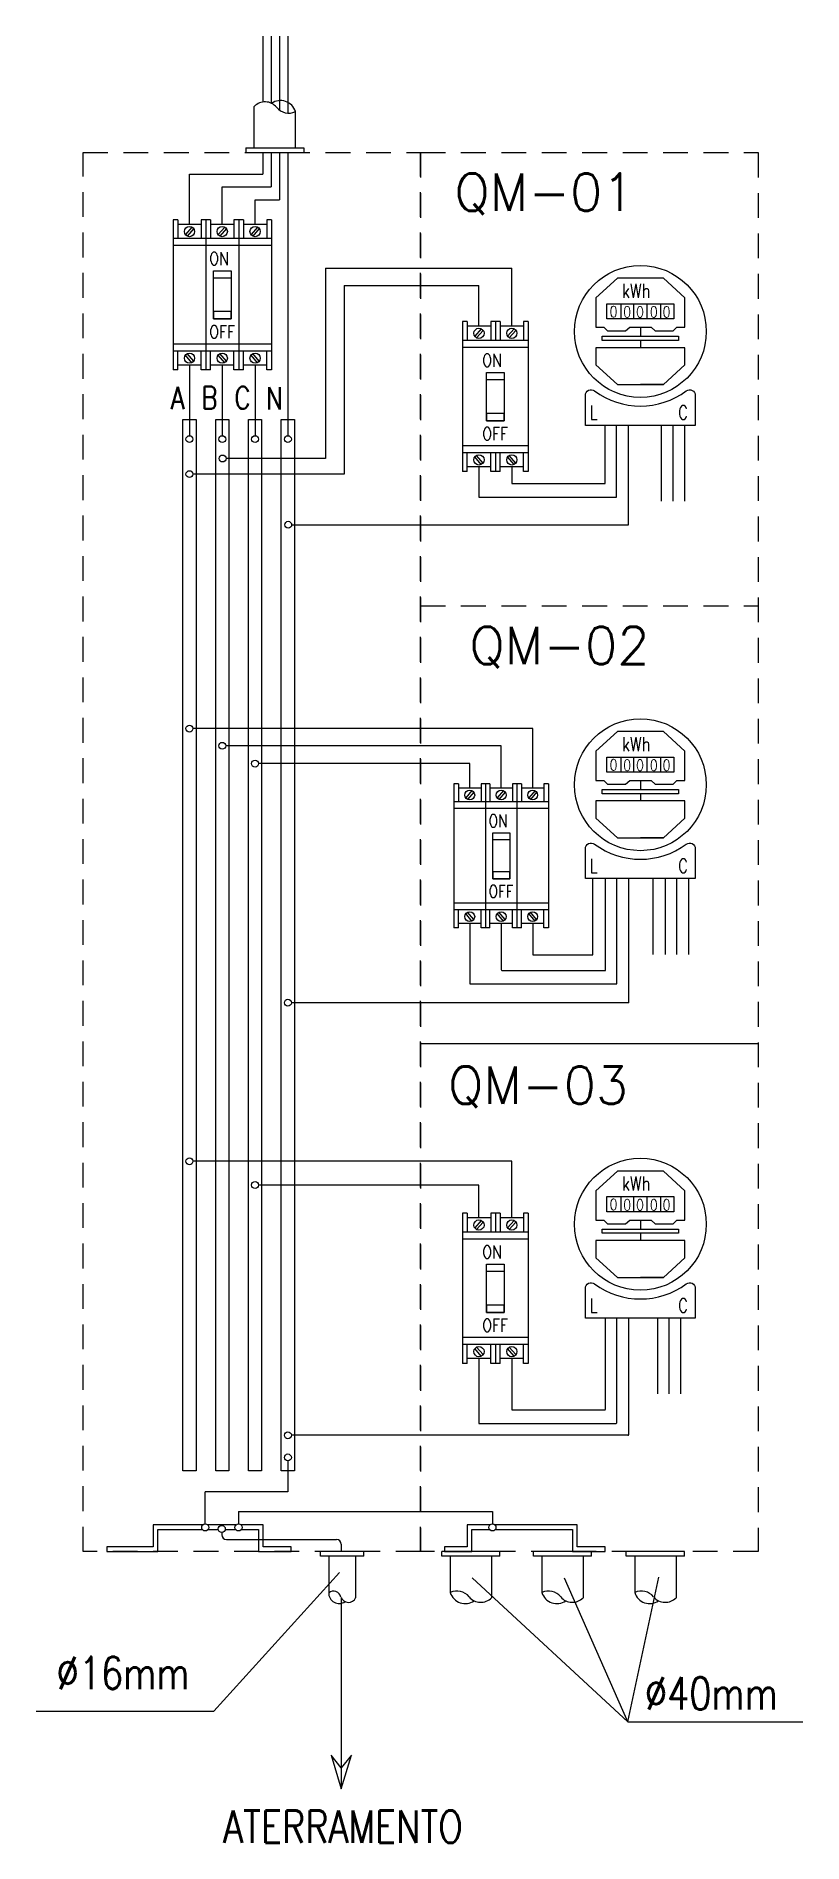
# Model space of a CAD drawing. Header units: millimetres. Extents: x 122.7 to 127.6, y 223.6 to 235.2.
import ezdxf

# ---------------------------------------------------------------- set-up
doc = ezdxf.new("R2010")
doc.units = ezdxf.units.MM
doc.header["$LTSCALE"] = 0.05
doc.linetypes.add('HIDDEN2', pattern=[4.7625, 3.175, -1.5875])
for name, color, linetype in [('015', 6, 'Continuous'), ('018', 4, 'Continuous'), ('021', 1, 'Continuous'), ('03', 3, 'Continuous'), ('05', 5, 'Continuous')]:
    doc.layers.add(name, color=color, linetype=linetype)
doc.styles.get("Standard").update_dxf_attribs({"font": 'romans.shx'})

# ---------------------------------------------------------------- blocks, each defined once
blk = doc.blocks.new('set')
at = {"layer": '018'}
blk.add_lwpolyline([(-0.1801, 0.0535), (-0.1112, 0), (-0.1801, -0.0535), (0, 0)], close=True, dxfattribs=at)

msp = doc.modelspace()

# ---------------------------------------------------------------- linework, layer by layer
at = {"layer": '015'}
for p, q in [((124.12, 234.436), (124.12, 234.701)), ((124.384, 234.436), (124.384, 234.669)), ((124.066, 234.436), (124.438, 234.436)), ((124.066, 234.436), (124.066, 234.406)), ((124.438, 234.436), (124.438, 234.406)), ((124.066, 234.406), (124.438, 234.406)), ((123.6, 233.976), (123.6, 233.016)), ((123.63, 233.976), (123.6, 233.976)), ((123.63, 233.976), (123.63, 233.856)), ((123.78, 233.976), (123.78, 233.856)), ((123.81, 233.976), (123.78, 233.976)), ((123.81, 233.976), (123.81, 233.016)), ((123.84, 233.976), (123.81, 233.976)), ((123.81, 233.976), (123.81, 233.016)), ((123.84, 233.976), (123.84, 233.856)), ((123.99, 233.976), (123.99, 233.856)), ((124.02, 233.976), (123.99, 233.976)), ((124.02, 233.976), (124.02, 233.016)), ((124.05, 233.976), (124.02, 233.976)), ((124.02, 233.976), (124.02, 233.016)), ((124.05, 233.976), (124.05, 233.856)), ((124.2, 233.976), (124.2, 233.856)), ((124.23, 233.976), (124.2, 233.976)), ((124.23, 233.976), (124.23, 233.016)), ((123.81, 233.856), (123.6, 233.856)), ((123.78, 233.946), (123.63, 233.946)), ((123.721, 233.93), (123.679, 233.882)), ((123.732, 233.92), (123.69, 233.872)), ((124.02, 233.856), (123.81, 233.856)), ((123.99, 233.946), (123.84, 233.946)), ((123.931, 233.93), (123.889, 233.882)), ((123.942, 233.92), (123.9, 233.872)), ((124.23, 233.856), (124.02, 233.856)), ((124.2, 233.946), (124.05, 233.946)), ((124.141, 233.93), (124.099, 233.882)), ((124.152, 233.92), (124.11, 233.872)), ((123.81, 233.811), (123.6, 233.811)), ((124.02, 233.811), (123.81, 233.811)), ((124.23, 233.811), (124.02, 233.811)), ((125.453, 233.325), (125.453, 232.365)), ((125.483, 233.325), (125.453, 233.325)), ((125.483, 233.325), (125.483, 233.205)), ((125.633, 233.295), (125.483, 233.295)), ((125.573, 233.279), (125.531, 233.231)), ((125.584, 233.269), (125.542, 233.221)), ((125.633, 233.325), (125.633, 233.205)), ((125.663, 233.325), (125.633, 233.325)), ((125.663, 233.325), (125.663, 233.205)), ((125.693, 233.325), (125.663, 233.325)), ((125.663, 233.325), (125.663, 233.205)), ((125.693, 233.325), (125.693, 233.205)), ((125.843, 233.295), (125.693, 233.295)), ((125.783, 233.279), (125.741, 233.231)), ((125.794, 233.269), (125.752, 233.221)), ((125.843, 233.325), (125.843, 233.205)), ((125.873, 233.325), (125.843, 233.325)), ((125.873, 233.325), (125.873, 232.365)), ((125.873, 233.291), (125.873, 232.365)), ((123.81, 233.181), (123.6, 233.181)), ((124.02, 233.181), (123.81, 233.181)), ((124.23, 233.181), (124.02, 233.181)), ((125.663, 233.205), (125.453, 233.205)), ((125.663, 233.16), (125.453, 233.16)), ((125.873, 233.205), (125.663, 233.205)), ((125.873, 233.16), (125.663, 233.16)), ((123.81, 233.136), (123.6, 233.136)), ((123.63, 233.016), (123.63, 233.136)), ((123.78, 233.046), (123.63, 233.046)), ((123.721, 233.062), (123.679, 233.11)), ((123.732, 233.072), (123.69, 233.12)), ((123.78, 233.016), (123.78, 233.136)), ((124.02, 233.136), (123.81, 233.136)), ((123.84, 233.016), (123.84, 233.136)), ((123.99, 233.046), (123.84, 233.046)), ((123.931, 233.062), (123.889, 233.11)), ((123.942, 233.072), (123.9, 233.12)), ((123.99, 233.016), (123.99, 233.136)), ((124.23, 233.136), (124.02, 233.136)), ((124.05, 233.016), (124.05, 233.136)), ((124.2, 233.046), (124.05, 233.046)), ((124.141, 233.062), (124.099, 233.11)), ((124.152, 233.072), (124.11, 233.12)), ((124.2, 233.016), (124.2, 233.136)), ((123.63, 233.016), (123.6, 233.016)), ((123.81, 233.016), (123.78, 233.016)), ((123.84, 233.016), (123.81, 233.016)), ((124.02, 233.016), (123.99, 233.016)), ((124.05, 233.016), (124.02, 233.016)), ((124.23, 233.016), (124.2, 233.016)), ((125.663, 232.53), (125.453, 232.53)), ((125.663, 232.485), (125.453, 232.485)), ((125.483, 232.365), (125.483, 232.485)), ((125.573, 232.411), (125.531, 232.459)), ((125.584, 232.42), (125.542, 232.469)), ((125.633, 232.365), (125.633, 232.485)), ((125.873, 232.53), (125.663, 232.53)), ((125.873, 232.485), (125.663, 232.485)), ((125.663, 232.485), (125.663, 232.365)), ((125.663, 232.485), (125.663, 232.365)), ((125.693, 232.365), (125.693, 232.485)), ((125.783, 232.411), (125.741, 232.459)), ((125.794, 232.42), (125.752, 232.469)), ((125.843, 232.365), (125.843, 232.485)), ((125.483, 232.365), (125.453, 232.365)), ((125.633, 232.395), (125.483, 232.395)), ((125.663, 232.365), (125.633, 232.365)), ((125.693, 232.365), (125.663, 232.365)), ((125.843, 232.395), (125.693, 232.395)), ((125.873, 232.365), (125.843, 232.365)), ((125.398, 230.368), (125.398, 229.446)), ((125.427, 230.368), (125.398, 230.368)), ((125.427, 230.368), (125.427, 230.253)), ((125.571, 230.339), (125.427, 230.339)), ((125.513, 230.324), (125.473, 230.277)), ((125.524, 230.314), (125.484, 230.268)), ((125.571, 230.368), (125.571, 230.253)), ((125.6, 230.368), (125.571, 230.368)), ((125.6, 230.368), (125.6, 229.446)), ((125.6, 230.368), (125.6, 229.446)), ((125.628, 230.368), (125.6, 230.368)), ((125.628, 230.368), (125.628, 230.253)), ((125.772, 230.339), (125.628, 230.339)), ((125.715, 230.324), (125.675, 230.277)), ((125.726, 230.314), (125.686, 230.268)), ((125.772, 230.368), (125.772, 230.253)), ((125.801, 230.368), (125.772, 230.368)), ((125.801, 230.368), (125.801, 229.446)), ((125.801, 230.368), (125.801, 229.446)), ((125.83, 230.368), (125.801, 230.368)), ((125.83, 230.368), (125.83, 230.253)), ((125.974, 230.339), (125.83, 230.339)), ((125.917, 230.324), (125.876, 230.277)), ((125.927, 230.314), (125.887, 230.268)), ((125.974, 230.368), (125.974, 230.253)), ((126.003, 230.368), (125.974, 230.368)), ((126.003, 230.368), (126.003, 229.446)), ((125.6, 230.253), (125.398, 230.253)), ((125.6, 230.209), (125.398, 230.209)), ((125.801, 230.253), (125.6, 230.253)), ((125.801, 230.209), (125.6, 230.209)), ((126.003, 230.253), (125.801, 230.253)), ((126.003, 230.209), (125.801, 230.209)), ((125.6, 229.605), (125.398, 229.605)), ((125.801, 229.605), (125.6, 229.605)), ((126.003, 229.605), (125.801, 229.605)), ((125.6, 229.561), (125.398, 229.561)), ((125.427, 229.446), (125.427, 229.561)), ((125.571, 229.475), (125.427, 229.475)), ((125.513, 229.49), (125.473, 229.537)), ((125.524, 229.5), (125.484, 229.546)), ((125.571, 229.446), (125.571, 229.561)), ((125.801, 229.561), (125.6, 229.561)), ((125.628, 229.446), (125.628, 229.561)), ((125.772, 229.475), (125.628, 229.475)), ((125.715, 229.49), (125.675, 229.537)), ((125.726, 229.5), (125.686, 229.546)), ((125.772, 229.446), (125.772, 229.561)), ((126.003, 229.561), (125.801, 229.561)), ((125.83, 229.446), (125.83, 229.561)), ((125.974, 229.475), (125.83, 229.475)), ((125.917, 229.49), (125.876, 229.537)), ((125.927, 229.5), (125.887, 229.546)), ((125.974, 229.446), (125.974, 229.561)), ((125.427, 229.446), (125.398, 229.446)), ((125.6, 229.446), (125.571, 229.446)), ((125.628, 229.446), (125.6, 229.446)), ((125.801, 229.446), (125.772, 229.446)), ((125.83, 229.446), (125.801, 229.446)), ((126.003, 229.446), (125.974, 229.446)), ((125.483, 227.62), (125.453, 227.62)), ((125.453, 227.62), (125.453, 226.66)), ((125.483, 227.62), (125.483, 227.5)), ((125.663, 227.62), (125.633, 227.62)), ((125.633, 227.62), (125.633, 227.5)), ((125.663, 227.62), (125.663, 227.5)), ((125.663, 227.62), (125.663, 227.5)), ((125.693, 227.62), (125.663, 227.62)), ((125.693, 227.62), (125.693, 227.5)), ((125.873, 227.62), (125.843, 227.62)), ((125.843, 227.62), (125.843, 227.5)), ((125.873, 227.62), (125.873, 226.66)), ((125.663, 227.5), (125.453, 227.5)), ((125.633, 227.59), (125.483, 227.59)), ((125.573, 227.574), (125.531, 227.526)), ((125.584, 227.564), (125.542, 227.516)), ((125.873, 227.5), (125.663, 227.5)), ((125.843, 227.59), (125.693, 227.59)), ((125.783, 227.574), (125.741, 227.526)), ((125.794, 227.564), (125.752, 227.516)), ((125.873, 227.586), (125.873, 226.66)), ((125.663, 227.455), (125.453, 227.455)), ((125.873, 227.455), (125.663, 227.455)), ((125.663, 226.825), (125.453, 226.825)), ((125.873, 226.825), (125.663, 226.825)), ((125.663, 226.78), (125.453, 226.78)), ((125.483, 226.66), (125.483, 226.78)), ((125.633, 226.69), (125.483, 226.69)), ((125.573, 226.706), (125.531, 226.754)), ((125.584, 226.716), (125.542, 226.764)), ((125.633, 226.66), (125.633, 226.78)), ((125.663, 226.78), (125.663, 226.66)), ((125.663, 226.78), (125.663, 226.66)), ((125.873, 226.78), (125.663, 226.78)), ((125.693, 226.66), (125.693, 226.78)), ((125.843, 226.69), (125.693, 226.69)), ((125.783, 226.706), (125.741, 226.754)), ((125.794, 226.716), (125.752, 226.764)), ((125.843, 226.66), (125.843, 226.78)), ((125.483, 226.66), (125.453, 226.66)), ((125.663, 226.66), (125.633, 226.66)), ((125.693, 226.66), (125.663, 226.66)), ((125.873, 226.66), (125.843, 226.66)), ((123.554, 225.626), (123.472, 225.626)), ((123.472, 225.626), (123.472, 225.486)), ((123.502, 225.456), (123.502, 225.596)), ((123.502, 225.596), (123.553, 225.596)), ((123.472, 225.486), (123.177, 225.486)), ((123.177, 225.486), (123.177, 225.456)), ((123.177, 225.456), (123.502, 225.456)), ((124.543, 225.426), (124.543, 225.456)), ((124.822, 225.456), (124.543, 225.456)), ((124.822, 225.426), (124.543, 225.426)), ((124.597, 225.426), (124.597, 225.193)), ((124.768, 225.426), (124.768, 225.16)), ((124.822, 225.426), (124.822, 225.456)), ((125.32, 225.426), (125.32, 225.456)), ((125.692, 225.456), (125.32, 225.456)), ((125.692, 225.426), (125.32, 225.426)), ((125.374, 225.426), (125.374, 225.193)), ((125.638, 225.426), (125.638, 225.16)), ((125.692, 225.426), (125.692, 225.456)), ((125.907, 225.426), (125.907, 225.456)), ((126.278, 225.456), (125.907, 225.456)), ((126.278, 225.426), (125.907, 225.426)), ((125.96, 225.426), (125.96, 225.193)), ((126.224, 225.426), (126.224, 225.16)), ((126.278, 225.426), (126.278, 225.456)), ((126.501, 225.426), (126.501, 225.456)), ((126.873, 225.456), (126.501, 225.456)), ((126.873, 225.426), (126.501, 225.426)), ((126.555, 225.426), (126.555, 225.193)), ((126.819, 225.426), (126.819, 225.16)), ((126.873, 225.426), (126.873, 225.456))]:
    msp.add_line(p, q, dxfattribs=at)
for points in [[(123.663, 232.698), (123.747, 232.698), (123.747, 225.972), (123.663, 225.972)], [(123.873, 232.698), (123.957, 232.698), (123.957, 225.972), (123.873, 225.972)], [(124.083, 232.698), (124.167, 232.698), (124.167, 225.972), (124.083, 225.972)], [(124.293, 232.698), (124.377, 232.698), (124.377, 225.972), (124.293, 225.972)]]:
    msp.add_lwpolyline(points, close=True, dxfattribs=at)
for points in [[(123.747, 232.425), (123.747, 225.972), (123.663, 225.972), (123.663, 232.425)], [(123.79, 225.626), (123.472, 225.626)], [(123.502, 225.596), (123.789, 225.596)], [(124.002, 225.626), (123.822, 225.626)], [(123.823, 225.596), (123.891, 225.596)], [(123.934, 225.596), (124.001, 225.596)], [(124.036, 225.596), (124.146, 225.596), (124.146, 225.456), (124.356, 225.456), (124.356, 225.486), (124.176, 225.486), (124.176, 225.626), (124.035, 225.626)], [(125.627, 225.626), (125.482, 225.626), (125.482, 225.486), (125.337, 225.486), (125.337, 225.456), (125.512, 225.456), (125.512, 225.596), (125.626, 225.596)], [(125.661, 225.596), (126.156, 225.596), (126.156, 225.456), (126.366, 225.456), (126.366, 225.486), (126.186, 225.486), (126.186, 225.626), (125.66, 225.626)]]:
    msp.add_lwpolyline(points, dxfattribs=at)
for centre, radius in [((123.705, 233.901), 0.0327), ((123.915, 233.901), 0.0327), ((124.125, 233.901), 0.0327), ((125.558, 233.25), 0.0328), ((125.768, 233.25), 0.0328), ((123.705, 233.091), 0.0327), ((123.915, 233.091), 0.0327), ((124.125, 233.091), 0.0327), ((125.558, 232.44), 0.0328), ((125.768, 232.44), 0.0328), ((125.499, 230.296), 0.0314), ((125.7, 230.296), 0.0314), ((125.902, 230.296), 0.0314), ((125.499, 229.518), 0.0314), ((125.7, 229.518), 0.0314), ((125.902, 229.518), 0.0314), ((125.558, 227.545), 0.0328), ((125.768, 227.545), 0.0328), ((125.558, 226.735), 0.0328), ((125.768, 226.735), 0.0328)]:
    msp.add_circle(centre, radius, dxfattribs=at)
for centre, radius, start, end in [((124.189, 234.634), 0.0968, 40.3711, 135.6046), ((124.288, 234.639), 0.1, 17.4307, 124.8767), ((124.34, 234.757), 0.0983, 218.0094, 296.2657), ((124.662, 225.189), 0.0658, 176.9701, 305.9155), ((124.626, 225.152), 0.0502, 14.7074, 126.4795), ((125.418, 225.105), 0.0983, 38.0094, 116.2657), ((125.47, 225.223), 0.1, 197.4307, 304.8767), ((126.004, 225.105), 0.0983, 38.0094, 116.2657), ((126.056, 225.223), 0.1, 197.4307, 304.8767), ((126.598, 225.105), 0.0983, 38.0094, 116.2657), ((126.65, 225.223), 0.1, 197.4307, 304.8767), ((124.723, 225.181), 0.0504, 198.8376, 334.9994), ((125.569, 225.228), 0.0968, 220.3711, 315.6046), ((126.155, 225.228), 0.0968, 220.3711, 315.6046), ((126.75, 225.228), 0.0968, 220.3711, 315.6046)]:
    msp.add_arc(centre, radius, start, end, dxfattribs=at)
at = {"layer": '021'}
for p, q in [((126.465, 233.439), (126.465, 233.342)), ((126.546, 233.439), (126.546, 233.342)), ((126.633, 233.439), (126.633, 233.342)), ((126.719, 233.439), (126.719, 233.342)), ((126.738, 232.923), (126.591, 232.923)), ((126.465, 230.539), (126.465, 230.442)), ((126.546, 230.539), (126.546, 230.442)), ((126.633, 230.539), (126.633, 230.442)), ((126.719, 230.539), (126.719, 230.442)), ((126.738, 230.023), (126.591, 230.023)), ((126.465, 227.727), (126.465, 227.63)), ((126.546, 227.727), (126.546, 227.63)), ((126.633, 227.727), (126.633, 227.63)), ((126.719, 227.727), (126.719, 227.63)), ((126.738, 227.21), (126.591, 227.21)), ((123.861, 224.434), (124.666, 225.321)), ((126.51, 224.367), (126.71, 225.293)), ((126.51, 224.367), (125.514, 225.287)), ((126.51, 224.367), (126.105, 225.285)), ((122.724, 224.434), (123.861, 224.434)), ((126.51, 224.367), (127.631, 224.367))]:
    msp.add_line(p, q, dxfattribs=at)
at = {"layer": '021', "linetype": 'HIDDEN2'}
for p, q in [((125.184, 231.506), (127.344, 231.506)), ((125.184, 228.706), (127.344, 228.706)), ((125.334, 228.706), (127.344, 228.706))]:
    msp.add_line(p, q, dxfattribs=at)
for points in [[(125.184, 225.456), (123.024, 225.456), (123.024, 234.406), (125.184, 234.406)], [(127.344, 225.456), (125.184, 225.456), (125.184, 234.406), (127.344, 234.406)]]:
    msp.add_lwpolyline(points, close=True, dxfattribs=at)
at = {"layer": '021'}
for points in [[(123.859, 233.65), (123.972, 233.65), (123.972, 233.342), (123.859, 233.342)], [(123.859, 233.65), (123.972, 233.65), (123.972, 233.603), (123.859, 233.603)], [(126.825, 233.289), (126.875, 233.289), (126.875, 233.477), (126.738, 233.602), (126.591, 233.602), (126.444, 233.602), (126.306, 233.477), (126.306, 233.289), (126.356, 233.289), (126.38, 233.265), (126.496, 233.265), (126.523, 233.289), (126.591, 233.289), (126.659, 233.289), (126.685, 233.265), (126.801, 233.265)], [(126.377, 233.439), (126.805, 233.439), (126.805, 233.342), (126.377, 233.342)], [(126.875, 233.048), (126.875, 233.158), (126.306, 233.158), (126.306, 233.048), (126.444, 232.923), (126.591, 232.923), (126.738, 232.923)], [(126.347, 233.232), (126.835, 233.232), (126.835, 233.204), (126.347, 233.204)], [(125.606, 232.999), (125.719, 232.999), (125.719, 232.952), (125.606, 232.952)], [(125.606, 232.999), (125.719, 232.999), (125.719, 232.691), (125.606, 232.691)], [(126.825, 230.389), (126.875, 230.389), (126.875, 230.577), (126.738, 230.702), (126.591, 230.702), (126.444, 230.702), (126.306, 230.577), (126.306, 230.389), (126.356, 230.389), (126.38, 230.365), (126.496, 230.365), (126.523, 230.389), (126.591, 230.389), (126.659, 230.389), (126.685, 230.365), (126.801, 230.365)], [(126.377, 230.539), (126.805, 230.539), (126.805, 230.442), (126.377, 230.442)], [(126.347, 230.332), (126.835, 230.332), (126.835, 230.304), (126.347, 230.304)], [(126.875, 230.148), (126.875, 230.258), (126.306, 230.258), (126.306, 230.148), (126.444, 230.023), (126.591, 230.023), (126.738, 230.023)], [(125.646, 230.055), (125.755, 230.055), (125.755, 229.759), (125.646, 229.759)], [(125.646, 230.055), (125.755, 230.055), (125.755, 230.01), (125.646, 230.01)], [(126.825, 227.577), (126.875, 227.577), (126.875, 227.764), (126.738, 227.889), (126.591, 227.889), (126.444, 227.889), (126.306, 227.764), (126.306, 227.577), (126.356, 227.577), (126.38, 227.553), (126.496, 227.553), (126.523, 227.577), (126.591, 227.577), (126.659, 227.577), (126.685, 227.553), (126.801, 227.553)], [(126.377, 227.727), (126.805, 227.727), (126.805, 227.63), (126.377, 227.63)], [(126.347, 227.519), (126.835, 227.519), (126.835, 227.492), (126.347, 227.492)], [(126.875, 227.335), (126.875, 227.445), (126.306, 227.445), (126.306, 227.335), (126.444, 227.21), (126.591, 227.21), (126.738, 227.21)], [(125.606, 227.294), (125.719, 227.294), (125.719, 227.247), (125.606, 227.247)], [(125.606, 227.294), (125.719, 227.294), (125.719, 226.986), (125.606, 226.986)]]:
    msp.add_lwpolyline(points, close=True, dxfattribs=at)
for points in [[(126.297, 232.882, 0.330168), (126.885, 232.882, -0.616064), (126.942, 232.853), (126.942, 232.853), (126.942, 232.661), (126.239, 232.661), (126.239, 232.853, -0.616065)], [(126.297, 229.982, 0.330168), (126.885, 229.982, -0.616064), (126.942, 229.953), (126.942, 229.953), (126.942, 229.761), (126.239, 229.761), (126.239, 229.953, -0.616065)], [(126.297, 227.169, 0.330168), (126.885, 227.169, -0.616064), (126.942, 227.14), (126.942, 227.14), (126.942, 226.949), (126.239, 226.949), (126.239, 227.14, -0.616065)]]:
    msp.add_lwpolyline(points, format="xyb", close=True, dxfattribs=at)
for centre in [(126.591, 233.262), (126.591, 230.362), (126.591, 227.55)]:
    msp.add_circle(centre, 0.422, dxfattribs=at)
at = {"layer": '05'}
for p, q in [((124.174, 235.151), (124.174, 234.729)), ((124.228, 235.151), (124.228, 234.722)), ((124.282, 235.151), (124.282, 234.678)), ((124.335, 235.151), (124.335, 234.659)), ((124.174, 234.406), (124.174, 234.268)), ((124.228, 234.406), (124.228, 234.187)), ((124.282, 234.406), (124.282, 234.105)), ((124.335, 234.406), (124.335, 232.596)), ((123.705, 234.268), (124.174, 234.268)), ((123.705, 233.946), (123.705, 234.268)), ((123.915, 233.946), (123.915, 234.187)), ((123.915, 234.187), (124.228, 234.187)), ((124.125, 233.946), (124.125, 234.105)), ((124.125, 234.105), (124.282, 234.105)), ((124.576, 233.667), (124.576, 232.449)), ((124.576, 233.667), (125.768, 233.667)), ((125.768, 233.295), (125.768, 233.667)), ((124.696, 233.556), (124.696, 232.349)), ((124.696, 233.556), (125.558, 233.556)), ((125.558, 233.295), (125.558, 233.556)), ((126.591, 233.289), (126.591, 233.232)), ((126.591, 233.204), (126.591, 233.158)), ((123.705, 233.046), (123.705, 232.596)), ((123.915, 233.046), (123.915, 232.596)), ((124.125, 233.046), (124.125, 232.596)), ((126.365, 232.29), (126.365, 232.661)), ((126.514, 232.025), (126.514, 232.661)), ((126.727, 232.176), (126.727, 232.661)), ((126.876, 232.176), (126.876, 232.661)), ((124.696, 232.349), (123.728, 232.349)), ((124.576, 232.449), (123.939, 232.449)), ((125.768, 232.395), (125.768, 232.29)), ((125.768, 232.29), (126.365, 232.29)), ((124.357, 232.025), (126.514, 232.025)), ((125.902, 230.721), (123.728, 230.721)), ((125.902, 230.339), (125.902, 230.721)), ((125.7, 230.611), (123.938, 230.611)), ((125.7, 230.339), (125.7, 230.611)), ((125.499, 230.497), (124.148, 230.497)), ((125.499, 230.339), (125.499, 230.497)), ((126.591, 230.389), (126.591, 230.332)), ((126.591, 230.304), (126.591, 230.258)), ((126.287, 229.273), (126.287, 229.761)), ((126.367, 229.174), (126.367, 229.761)), ((126.516, 228.967), (126.516, 229.761)), ((126.672, 229.276), (126.672, 229.761)), ((126.752, 229.276), (126.752, 229.761)), ((126.901, 229.276), (126.901, 229.761)), ((125.499, 229.475), (125.499, 229.089)), ((125.7, 229.475), (125.7, 229.179)), ((125.902, 229.475), (125.902, 229.273)), ((125.902, 229.273), (126.287, 229.273)), ((125.705, 229.174), (126.367, 229.174)), ((126.516, 228.967), (124.358, 228.967)), ((125.768, 227.953), (123.728, 227.953)), ((125.768, 227.59), (125.768, 227.953)), ((125.558, 227.801), (124.148, 227.801)), ((125.558, 227.59), (125.558, 227.801)), ((126.591, 227.577), (126.591, 227.519)), ((126.591, 227.492), (126.591, 227.445)), ((126.367, 226.367), (126.367, 226.949)), ((126.516, 226.205), (126.516, 226.949)), ((126.702, 226.464), (126.702, 226.949)), ((126.85, 226.464), (126.85, 226.949)), ((125.768, 226.69), (125.768, 226.362)), ((125.768, 226.362), (126.362, 226.362)), ((126.511, 226.2), (124.358, 226.2)), ((124.335, 226.036), (124.335, 225.837)), ((124.335, 225.837), (123.806, 225.837)), ((123.806, 225.633), (123.806, 225.837)), ((124.019, 225.712), (125.644, 225.712)), ((124.019, 225.712), (124.019, 225.633)), ((125.644, 225.712), (125.644, 225.633)), ((123.912, 225.578), (123.912, 225.563)), ((123.942, 225.533), (124.647, 225.533)), ((124.677, 225.503), (124.677, 225.456)), ((124.677, 225.16), (124.677, 223.938))]:
    msp.add_line(p, q, dxfattribs=at)
for points in [[(123.859, 233.342), (123.972, 233.342), (123.972, 233.389), (123.859, 233.389)], [(125.606, 232.691), (125.719, 232.691), (125.719, 232.737), (125.606, 232.737)], [(125.646, 229.759), (125.755, 229.759), (125.755, 229.804), (125.646, 229.804)], [(125.606, 226.986), (125.719, 226.986), (125.719, 227.033), (125.606, 227.033)]]:
    msp.add_lwpolyline(points, close=True, dxfattribs=at)
for points in [[(125.558, 232.395), (125.558, 232.202), (126.438, 232.202), (126.438, 232.661)], [(126.8, 232.176), (126.8, 232.661)], [(125.499, 229.089), (126.44, 229.089), (126.44, 229.761)], [(126.825, 229.276), (126.825, 229.761)], [(126.775, 226.464), (126.775, 226.949)]]:
    msp.add_lwpolyline(points, dxfattribs=at)
msp.add_lwpolyline([(125.558, 226.69), (125.558, 226.276), (126.435, 226.276, 0.414214), (126.44, 226.281), (126.44, 226.949)], format="xyb", dxfattribs=at)
for centre, radius in [((123.705, 232.573), 0.0221), ((123.915, 232.573), 0.0221), ((124.125, 232.573), 0.0221), ((124.335, 232.573), 0.0221), ((123.917, 232.449), 0.0221), ((123.705, 232.349), 0.0221), ((124.337, 232.025), 0.0221), ((123.705, 230.721), 0.0221), ((123.915, 230.611), 0.0221), ((124.125, 230.497), 0.0221), ((124.335, 228.967), 0.0221), ((123.705, 227.953), 0.0221), ((124.125, 227.801), 0.0221), ((124.335, 226.2), 0.0221), ((124.335, 226.058), 0.0221), ((123.806, 225.61), 0.0226), ((123.912, 225.601), 0.0226), ((124.019, 225.61), 0.0226), ((125.644, 225.61), 0.0226)]:
    msp.add_circle(centre, radius, dxfattribs=at)
for centre, radius, start, end in [((125.705, 229.179), 0.005, 180, 270), ((126.362, 226.367), 0.005, 270, 0), ((126.511, 226.205), 0.005, 270, 0), ((123.942, 225.563), 0.03, 180, 270), ((124.647, 225.503), 0.03, 0, 90)]:
    msp.add_arc(centre, radius, start, end, dxfattribs=at)

# ---------------------------------------------------------------- block references
at = {"layer": '05', "xscale": 1.2, "yscale": 1.2, "zscale": 1.2, "rotation": 270}
msp.add_blockref('set', (124.677, 223.938), dxfattribs=at)

# ---------------------------------------------------------------- texts
at = {"layer": '021', "width": 0.8}
for s, height, p in [('ON', 0.0828, (123.832, 233.687)), ('kWh', 0.0894, (126.472, 233.477)), ('0', 0.0715, (126.395, 233.353)), ('0', 0.0715, (126.482, 233.351)), ('0', 0.0715, (126.564, 233.351)), ('0', 0.0715, (126.652, 233.351)), ('0', 0.0715, (126.734, 233.351)), ('OFF', 0.0828, (123.832, 233.218)), ('ON', 0.0828, (125.579, 233.036)), ('A', 0.143, (123.586, 232.764)), ('B', 0.143, (123.782, 232.766)), ('C', 0.143, (123.993, 232.766)), ('N', 0.143, (124.195, 232.763)), ('L', 0.0894, (126.265, 232.698)), ('C', 0.0894, (126.832, 232.698)), ('OFF', 0.0828, (125.579, 232.566)), ('kWh', 0.0894, (126.472, 230.577)), ('0', 0.0715, (126.395, 230.453)), ('0', 0.0715, (126.482, 230.451)), ('0', 0.0715, (126.564, 230.451)), ('0', 0.0715, (126.652, 230.451)), ('0', 0.0715, (126.734, 230.451)), ('ON', 0.0795, (125.62, 230.091)), ('L', 0.0894, (126.265, 229.798)), ('C', 0.0894, (126.832, 229.798)), ('OFF', 0.0795, (125.62, 229.64)), ('kWh', 0.0894, (126.472, 227.765)), ('0', 0.0715, (126.395, 227.641)), ('0', 0.0715, (126.482, 227.638)), ('0', 0.0715, (126.564, 227.638)), ('0', 0.0715, (126.652, 227.638)), ('0', 0.0715, (126.734, 227.638)), ('ON', 0.0828, (125.579, 227.331)), ('L', 0.0894, (126.265, 226.986)), ('C', 0.0894, (126.832, 226.986)), ('OFF', 0.0828, (125.579, 226.862)), ('Ø16mm', 0.207, (122.855, 224.576)), ('Ø40mm', 0.207, (126.62, 224.445)), ('ATERRAMENTO', 0.207, (123.921, 223.592))]:
    msp.add_text(s, height=height, dxfattribs=at).set_placement(p)
at = {"layer": '03'}
for s, p in [('QM-01', (125.401, 234.033)), ('QM-02', (125.497, 231.133)), ('QM-03', (125.36, 228.32))]:
    msp.add_text(s, height=0.24, dxfattribs=at).set_placement(p)

doc.saveas('drawing.dxf')
